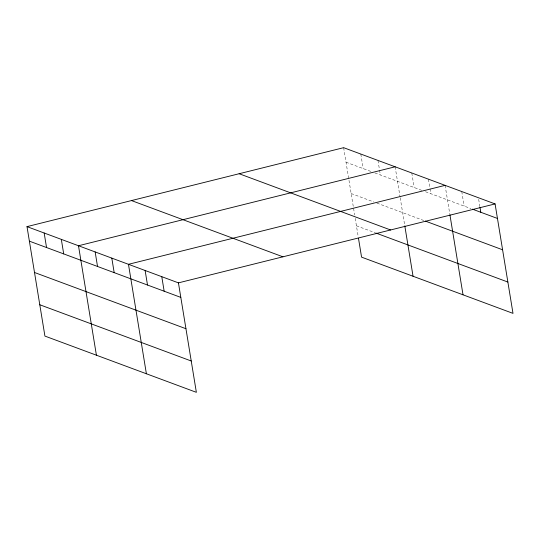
<?xml version="1.0" encoding="UTF-8"?>
<svg xmlns="http://www.w3.org/2000/svg" width="540" height="540" viewBox="0 0 540 540"><rect width="100%" height="100%" fill="white"/><g stroke="black" fill="none" stroke-linecap="round" stroke-linejoin="round"><path stroke-width="0.41" stroke-dasharray="2.7 2.03" d="M346.019 162.209L370.98 171.484M374.882 172.928L421.733 190.33M425.52 191.734L470.954 208.609M351.149 193.536L373.768 201.94M376.893 203.094L423.839 220.529M356.434 225.808L375.158 232.76M478.683 199.348L479.871 206.611M461.761 191.545L464.137 206.078M445.102 185.362L449.773 213.907M428.443 179.172L429.894 188.055M430.029 188.858L430.826 193.705M411.784 172.989L414.167 187.515M395.125 166.799L400.073 196.992M400.208 197.816L404.669 225.072M377.966 160.427L379.418 169.304M379.553 170.114L380.342 174.96M360.801 154.049L363.177 168.581M343.636 147.677L354.672 215.048M355.212 218.363L358.189 236.527"/><path stroke-width="0.81" d="M27 226.625L178.436 282.865L196.364 392.324L44.921 336.082L27 226.625L343.636 147.677L495.079 203.918L513 313.375L361.564 257.135L358.459 238.174M395.125 166.799L78.489 245.747L96.41 355.205M445.102 185.362L128.466 264.31L146.387 373.761M178.436 282.865L495.079 203.918M472.466 209.169L497.455 218.45M425.351 221.09L502.585 249.777M239.146 173.732L390.589 229.972M375.935 233.05L507.87 282.049M131.49 200.57L282.926 256.81M29.383 241.157L180.819 297.398M34.506 272.484L185.949 328.725M39.791 304.756L191.234 360.997M480.006 207.421L480.796 212.261M449.908 214.731L463.023 294.813M404.804 225.896L413.053 276.257M161.777 276.683L164.16 291.209M145.125 270.493L147.501 285.026M111.807 258.12L114.183 272.653M95.148 251.93L97.524 266.463M61.324 239.375L63.706 253.908M44.165 232.997L46.541 247.529"/></g></svg>
